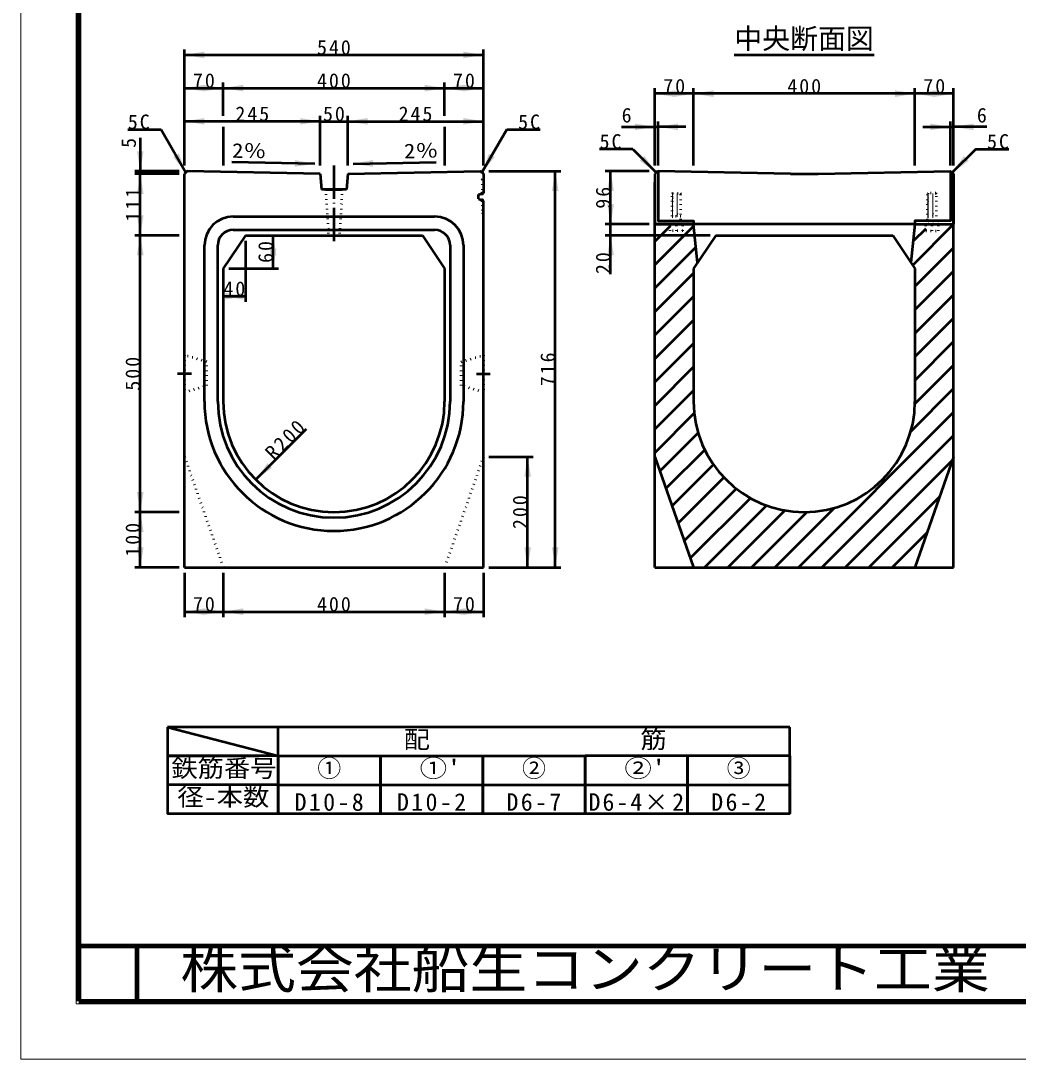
# Model space of a CAD drawing. Units: millimetres, scale not verified. Extents: x -2102 to 2102, y -1485 to 1485.
# Drawn here: x -2102 to -300, y -1485 to 391 of the extents above; entities that cross this region are included whole.
import ezdxf
from ezdxf.enums import TextEntityAlignment as Align

# ---------------------------------------------------------------- set-up
doc = ezdxf.new("R2010")
doc.units = ezdxf.units.MM
doc.header["$LTSCALE"] = 5
doc.header["$PDMODE"] = 32
doc.header["$PDSIZE"] = 2.5
doc.linetypes.add('DOTTED', pattern=[1.75, 0.25, -1.5])
doc.linetypes.add('LONG_DASHED_DOTTED', pattern=[15.25, 12, -1.5, 0.25, -1.5])
doc.layers.add('0-0_V-nasSTD', color=7, linetype='Continuous', lineweight=35)
doc.layers.add('0-1_0', color=7, linetype='Continuous', lineweight=50)
doc.styles.add('ＭＳ ゴシック', font='')
doc.styles.get('ＭＳ ゴシック').set_extended_font_data('MS Gothic')

msp = doc.modelspace()

# ---------------------------------------------------------------- linework, layer by layer
at = {"layer": '0-0_V-nasSTD', "lineweight": 100}
for p, q in [((-1997.5, 1380), (-1997.5, -1380)), ((-1892.5, -1280), (-1892.5, -1380)), ((-1997.5, -1380), (1997.5, -1380))]:
    msp.add_line(p, q, dxfattribs=at)
at = {"layer": '0-0_V-nasSTD', "lineweight": 50}
for p, q in [((-1736.5, 199.655), (-1736.5, 129.655)), ((-1336.5, 199.655), (-1336.5, 129.655)), ((-951.5, 119.655), (-956.5, 114.655)), ((-951.5, 119.655), (-950.5, 119.655)), ((-422.5, 119.655), (-421.5, 119.655)), ((-421.5, 119.655), (-416.5, 114.655)), ((-416.5, 23.655), (-416.5, 114.655)), ((-879.329, -45.59), (-886.5, 23.655)), ((-486.5, 23.655), (-493.671, -45.59)), ((-1837.5, -885), (-1637.5, -937)), ((-1452.5, -885), (-1637.5, -885)), ((-1267.5, -885), (-1452.5, -885)), ((-1082.5, -885), (-1267.5, -885)), ((-897.5, -885), (-1082.5, -885)), ((-712.5, -885), (-897.5, -885)), ((-712.5, -937), (-712.5, -885)), ((-1837.5, -937), (-1837.5, -989)), ((-1637.5, -937), (-1452.5, -937)), ((-1452.5, -937), (-1267.5, -937)), ((-1267.5, -937), (-1082.5, -937)), ((-712.5, -937), (-897.5, -937)), ((-712.5, -989), (-712.5, -937))]:
    msp.add_line(p, q, dxfattribs=at)
at = {"layer": '0-0_V-nasSTD', "linetype": 'DOTTED', "lineweight": 50}
for p, q in [((-924.5, 79.655), (-925.5, 78.655)), ((-925.5, 29.655), (-925.5, 78.655)), ((-925.5, 77.934), (-909.5, 77.375)), ((-925.5, 75.934), (-909.5, 75.375)), ((-924.5, 79.655), (-910.5, 79.655)), ((-910.5, 79.655), (-909.5, 78.655)), ((-909.5, 23.655), (-909.5, 78.655)), ((-462.5, 79.655), (-463.5, 78.655)), ((-463.5, 23.655), (-463.5, 78.655)), ((-463.5, 77.934), (-447.5, 77.375)), ((-463.5, 75.934), (-447.5, 75.375)), ((-448.5, 79.655), (-462.5, 79.655)), ((-448.5, 79.655), (-447.5, 78.655)), ((-447.5, 29.655), (-447.5, 78.655)), ((-925.5, 73.934), (-909.5, 73.375)), ((-925.5, 71.934), (-909.5, 71.375)), ((-925.5, 69.934), (-909.5, 69.375)), ((-925.5, 67.934), (-909.5, 67.375)), ((-925.5, 65.934), (-909.5, 65.375)), ((-925.5, 63.934), (-909.5, 63.375)), ((-925.5, 61.934), (-909.5, 61.375)), ((-925.5, 59.934), (-909.5, 59.375)), ((-925.5, 57.934), (-909.5, 57.375)), ((-463.5, 73.934), (-447.5, 73.375)), ((-463.5, 71.934), (-447.5, 71.375)), ((-463.5, 69.934), (-447.5, 69.375)), ((-463.5, 67.934), (-447.5, 67.375)), ((-463.5, 65.934), (-447.5, 65.375)), ((-463.5, 63.934), (-447.5, 63.375)), ((-463.5, 61.934), (-447.5, 61.375)), ((-463.5, 59.934), (-447.5, 59.375)), ((-463.5, 57.934), (-447.5, 57.375)), ((-925.5, 55.934), (-909.5, 55.375)), ((-925.5, 53.934), (-909.5, 53.375)), ((-925.5, 51.934), (-909.5, 51.375)), ((-925.5, 49.934), (-909.5, 49.375)), ((-925.5, 47.934), (-909.5, 47.375)), ((-925.5, 45.934), (-909.5, 45.375)), ((-925.5, 43.934), (-909.5, 43.375)), ((-925.5, 41.934), (-909.5, 41.375)), ((-925.5, 39.934), (-909.5, 39.375)), ((-925.5, 37.934), (-917.5, 37.655)), ((-909.5, 37.655), (-925.5, 37.655)), ((-463.5, 55.934), (-447.5, 55.375)), ((-463.5, 53.934), (-447.5, 53.375)), ((-463.5, 51.934), (-447.5, 51.375)), ((-463.5, 49.934), (-447.5, 49.375)), ((-463.5, 47.934), (-447.5, 47.375)), ((-463.5, 45.934), (-447.5, 45.375)), ((-463.5, 43.934), (-447.5, 43.375)), ((-463.5, 41.934), (-447.5, 41.375)), ((-463.5, 39.934), (-447.5, 39.375)), ((-463.5, 37.934), (-455.5, 37.655)), ((-463.5, 37.655), (-447.5, 37.655)), ((-925.5, 29.655), (-925.5, 23.655)), ((-917.5, 11.655), (-917.5, 23.655)), ((-909.5, 29.655), (-909.5, 23.655)), ((-906, 11.655), (-906, 23.655)), ((-467, 11.655), (-467, 23.655)), ((-463.5, 29.655), (-463.5, 23.655)), ((-455.5, 11.655), (-455.5, 23.655)), ((-447.5, 29.655), (-447.5, 23.655)), ((-906, 11.655), (-929, 11.655)), ((-467, 11.655), (-444, 11.655))]:
    msp.add_line(p, q, dxfattribs=at)
at = {"layer": '0-0_V-nasSTD', "lineweight": 18}
for points in [[(-2102.5, -1485), (-2102.5, 1485), (2102.5, 1485), (2102.5, -1485)], [(-2002.5, -1385), (-2002.5, 1385), (2002.5, 1385), (2002.5, -1385)]]:
    msp.add_lwpolyline(points, close=True, dxfattribs=at)
at = {"layer": '0-0_V-nasSTD', "linetype": 'DOTTED', "lineweight": 50}
for points in [[(-929, 11.655), (-929, 23.655), (-906, 23.655)], [(-444, 11.655), (-444, 23.655), (-467, 23.655)]]:
    msp.add_lwpolyline(points, dxfattribs=at)
at = {"layer": '0-0_V-nasSTD', "lineweight": 50}
for points in [[(-1837.5, -885), (-1837.5, -937), (-1672.5, -937)], [(-1637.5, -937), (-1637.5, -885), (-1837.5, -885)], [(-1637.5, -989), (-1637.5, -937), (-1837.5, -937)], [(-1637.5, -937), (-1637.5, -989), (-1452.5, -989), (-1452.5, -937), (-1452.5, -989), (-1267.5, -989), (-1267.5, -937), (-1267.5, -989), (-1082.5, -989), (-1082.5, -937), (-1082.5, -989)], [(-1082.5, -989), (-897.5, -989), (-897.5, -937), (-1082.5, -937)], [(-1082.5, -1041), (-897.5, -1041), (-897.5, -989), (-897.5, -937), (-897.5, -989), (-712.5, -989), (-712.5, -937)], [(-712.5, -1041), (-712.5, -989), (-712.5, -937), (-712.5, -989)], [(-1637.5, -989), (-1637.5, -1041), (-1452.5, -1041), (-1452.5, -989), (-1452.5, -1041), (-1267.5, -1041), (-1267.5, -989), (-1267.5, -1041), (-1082.5, -1041), (-1082.5, -989), (-1082.5, -1041)], [(-897.5, -1041), (-897.5, -989), (-897.5, -1041)], [(-897.5, -1041), (-712.5, -1041), (-712.5, -989)], [(-712.5, -1041), (-712.5, -989), (-712.5, -1041)]]:
    msp.add_lwpolyline(points, dxfattribs=at)
msp.add_lwpolyline([(-1837.5, -989), (-1837.5, -1041), (-1637.5, -1041), (-1637.5, -989)], close=True, dxfattribs=at)
at = {"layer": '0-0_V-nasSTD'}
for points in [[(-1806.5, 329.655), (-1770.5, 323.655), (-1770.5, 335.655)], [(-1302.5, 323.655), (-1302.5, 335.655), (-1266.5, 329.655)], [(-1806.5, 269.655), (-1770.5, 263.655), (-1770.5, 275.655)], [(-1772.5, 263.655), (-1772.5, 275.655), (-1736.5, 269.655)], [(-1736.5, 269.655), (-1700.5, 263.655), (-1700.5, 275.655)], [(-1372.5, 263.655), (-1372.5, 275.655), (-1336.5, 269.655)], [(-1336.5, 269.655), (-1300.5, 263.655), (-1300.5, 275.655)], [(-1302.5, 263.655), (-1302.5, 275.655), (-1266.5, 269.655)], [(-956.5, 259.655), (-920.5, 253.655), (-920.5, 265.655)], [(-922.5, 253.655), (-922.5, 265.655), (-886.5, 259.655)], [(-886.5, 259.655), (-850.5, 253.655), (-850.5, 265.655)], [(-522.5, 253.655), (-522.5, 265.655), (-486.5, 259.655)], [(-486.5, 259.655), (-450.5, 253.655), (-450.5, 265.655)], [(-452.5, 253.655), (-452.5, 265.655), (-416.5, 259.655)], [(-1806.5, 209.655), (-1770.5, 203.655), (-1770.5, 215.655)], [(-1597.5, 203.655), (-1597.5, 215.655), (-1561.5, 209.655)], [(-1511.5, 209.655), (-1475.5, 203.655), (-1475.5, 215.655)], [(-1302.5, 203.655), (-1302.5, 215.655), (-1266.5, 209.655)], [(-992.5, 193.655), (-992.5, 205.655), (-956.5, 199.655)], [(-950.5, 199.655), (-914.5, 193.655), (-914.5, 205.655)], [(-458.5, 193.655), (-458.5, 205.655), (-422.5, 199.655)], [(-416.5, 199.655), (-380.5, 193.655), (-380.5, 205.655)], [(-1892.5, 155.655), (-1886.5, 119.655), (-1880.5, 155.655)], [(-1827.196, 145.332), (-1816.804, 151.332), (-1804, 117.155)], [(-1269, 117.155), (-1256.196, 151.332), (-1245.804, 145.332)], [(-1607.231, 127.621), (-1606.981, 139.619), (-1571.114, 132.87)], [(-1501.886, 132.87), (-1466.019, 139.619), (-1465.769, 127.621)], [(-983.698, 138.368), (-975.213, 146.853), (-954, 117.155)], [(-419, 117.155), (-397.787, 146.853), (-389.302, 138.368)], [(-1892.5, 78.655), (-1886.5, 114.655), (-1880.5, 78.655)], [(-1142.5, 83.655), (-1136.5, 119.655), (-1130.5, 83.655)], [(-1042.5, 83.655), (-1036.5, 119.655), (-1030.5, 83.655)], [(-1042.5, 59.655), (-1036.5, 23.655), (-1030.5, 59.655)], [(-1892.5, 39.655), (-1886.5, 3.655), (-1880.5, 39.655)], [(-1892.5, -32.345), (-1886.5, 3.655), (-1880.5, -32.345)], [(-1652.5, -32.345), (-1646.5, 3.655), (-1640.5, -32.345)], [(-1042.5, -32.345), (-1036.5, 3.655), (-1030.5, -32.345)], [(-1652.5, -20.345), (-1646.5, -56.345), (-1640.5, -20.345)], [(-1736.5, -106.345), (-1700.5, -112.345), (-1700.5, -100.345)], [(-1732.5, -112.345), (-1732.5, -100.345), (-1696.5, -106.345)], [(-1677.921, -437.767), (-1656.708, -408.068), (-1648.223, -416.554)], [(-1192.5, -432.345), (-1186.5, -396.345), (-1180.5, -432.345)], [(-1892.5, -460.345), (-1886.5, -496.345), (-1880.5, -460.345)], [(-1892.5, -532.345), (-1886.5, -496.345), (-1880.5, -532.345)], [(-1892.5, -560.345), (-1886.5, -596.345), (-1880.5, -560.345)], [(-1192.5, -560.345), (-1186.5, -596.345), (-1180.5, -560.345)], [(-1142.5, -560.345), (-1136.5, -596.345), (-1130.5, -560.345)], [(-1806.5, -676.345), (-1770.5, -682.345), (-1770.5, -670.345)], [(-1772.5, -682.345), (-1772.5, -670.345), (-1736.5, -676.345)], [(-1736.5, -676.345), (-1700.5, -682.345), (-1700.5, -670.345)], [(-1372.5, -682.345), (-1372.5, -670.345), (-1336.5, -676.345)], [(-1336.5, -676.345), (-1300.5, -682.345), (-1300.5, -670.345)], [(-1302.5, -682.345), (-1302.5, -670.345), (-1266.5, -676.345)]]:
    msp.add_solid(points, dxfattribs=at)
at = {"layer": '0-1_0'}
for p, q in [((-1806.5, 129.655), (-1806.5, 339.655)), ((-1266.5, 129.655), (-1266.5, 339.655)), ((-1806.5, 329.655), (-1266.5, 329.655)), ((-812.903, 329.655), (-560.097, 329.655)), ((-1736.5, 219.655), (-1736.5, 279.655)), ((-1336.5, 219.655), (-1336.5, 279.655)), ((-956.5, 129.655), (-956.5, 269.655)), ((-886.5, 129.655), (-886.5, 269.655)), ((-486.5, 129.655), (-486.5, 269.655)), ((-416.5, 129.655), (-416.5, 269.655)), ((-1561.5, 209.655), (-1806.5, 209.655)), ((-1561.5, 129.655), (-1561.5, 219.655)), ((-1561.5, 209.655), (-1511.5, 209.655)), ((-1511.5, 129.655), (-1511.5, 219.655)), ((-1511.5, 209.655), (-1266.5, 209.655)), ((-950.5, 129.655), (-950.5, 209.655)), ((-422.5, 129.655), (-422.5, 209.655)), ((-1909, 195.097), (-1849, 195.097)), ((-1849, 195.097), (-1804, 117.155)), ((-1224, 195.097), (-1269, 117.155)), ((-1224, 195.097), (-1164, 195.097)), ((-1016.5, 199.655), (-956.5, 199.655)), ((-956.5, 199.655), (-950.5, 199.655)), ((-900.5, 199.655), (-950.5, 199.655)), ((-472.5, 199.655), (-422.5, 199.655)), ((-422.5, 199.655), (-416.5, 199.655)), ((-356.5, 199.655), (-416.5, 199.655)), ((-1886.5, 179.655), (-1886.5, 119.655)), ((-996.426, 159.581), (-1056.426, 159.581)), ((-996.426, 159.581), (-954, 117.155)), ((-376.574, 159.581), (-419, 117.155)), ((-376.574, 159.581), (-316.574, 159.581)), ((-1571.114, 132.87), (-1721.082, 135.994)), ((-1501.886, 132.87), (-1351.918, 135.994)), ((-1816.5, 119.655), (-1896.5, 119.655)), ((-1816.5, 114.655), (-1896.5, 114.655)), ((-1886.5, 114.655), (-1886.5, 119.655)), ((-1886.5, 3.655), (-1886.5, 114.655)), ((-1806.5, -596.345), (-1806.5, 114.655)), ((-1561.5, 114.655), (-1559, 86.655)), ((-1511.5, 114.655), (-1514, 86.655)), ((-1266.5, 114.655), (-1266.5, 79.67)), ((-1256.5, 119.655), (-1126.5, 119.655)), ((-1136.5, -596.345), (-1136.5, 119.655)), ((-966.5, 119.655), (-1046.5, 119.655)), ((-1036.5, 23.655), (-1036.5, 119.655)), ((-956.5, 114.655), (-956.5, 23.655)), ((-711.5, 114.655), (-950.5, 119.655)), ((-416.5, 114.155), (-416.5, 23.655)), ((-956.5, 23.655), (-956.5, 99.655)), ((-1514, 86.655), (-1559, 86.655)), ((-1551.5, 86.655), (-1521.5, 86.655)), ((-1275.5, 77.655), (-1266.5, 79.67)), ((-1275.5, 69.655), (-1275.5, 77.655)), ((-1275.5, 69.655), (-1266.5, 66.296)), ((-1266.5, -596.345), (-1266.5, 66.296)), ((-1718.5, 37.655), (-1354.5, 37.655)), ((-966.5, 23.655), (-1046.5, 23.655)), ((-1036.5, 3.655), (-1036.5, 23.655)), ((-956.5, -596.345), (-956.5, 23.655)), ((-956.5, 23.655), (-886.5, 23.655)), ((-886.193, 20.689), (-956.5, -49.618)), ((-929, 20.308), (-956.5, -7.192)), ((-486.5, 23.655), (-886.5, 23.655)), ((-490.515, -50.323), (-416.537, 23.655)), ((-486.5, 23.655), (-416.5, 23.655)), ((-416.5, -596.345), (-416.5, 23.655)), ((-1816.5, 3.655), (-1896.5, 3.655)), ((-1696.5, 3.655), (-1736.5, -56.345)), ((-1718.5, 13.655), (-1354.5, 13.655)), ((-1696.5, 3.655), (-1376.5, 3.655)), ((-1646.5, -56.345), (-1646.5, 3.655)), ((-1549, 3.655), (-1524, 3.655)), ((-1376.5, 3.655), (-1336.5, -56.345)), ((-856.5, 3.655), (-1046.5, 3.655)), ((-1036.5, -66.345), (-1036.5, 3.655)), ((-846.5, 3.655), (-886.5, -56.345)), ((-846.5, 3.655), (-526.5, 3.655)), ((-526.5, 3.655), (-486.5, -56.345)), ((-467, 15.618), (-489.681, -7.063)), ((-1770.5, -46.345), (-1770.5, -14.345)), ((-1746.5, -46.345), (-1746.5, -14.345)), ((-1696.5, -6.345), (-1696.5, -116.345)), ((-1326.5, -14.345), (-1326.5, -46.345)), ((-1302.5, -14.345), (-1302.5, -46.345)), ((-882.212, -17.756), (-956.5, -92.045)), ((-486.5, -88.735), (-416.5, -18.735)), ((-1770.5, -296.345), (-1770.5, -46.345)), ((-1746.5, -296.345), (-1746.5, -46.345)), ((-1326.5, -46.345), (-1326.5, -296.345)), ((-1302.5, -46.345), (-1302.5, -296.345)), ((-1736.5, -56.345), (-1736.5, -296.345)), ((-1726.5, -56.345), (-1636.5, -56.345)), ((-1336.5, -56.345), (-1336.5, -296.345)), ((-886.5, -64.471), (-956.5, -134.471)), ((-886.5, -56.345), (-886.5, -296.345)), ((-486.5, -56.345), (-486.5, -296.345)), ((-486.5, -131.161), (-416.5, -61.161)), ((-1736.5, -106.345), (-1696.5, -106.345)), ((-886.5, -106.897), (-956.5, -176.897)), ((-486.5, -173.588), (-416.5, -103.588)), ((-886.5, -149.324), (-956.5, -219.324)), ((-486.5, -216.014), (-416.5, -146.014)), ((-886.5, -191.75), (-956.5, -261.75)), ((-486.5, -258.441), (-416.5, -188.441)), ((-886.5, -234.177), (-956.5, -304.177)), ((-486.552, -300.919), (-416.5, -230.867)), ((-886.5, -276.603), (-956.5, -346.603)), ((-494.076, -350.869), (-416.5, -273.294)), ((-885.339, -317.868), (-956.5, -389.029)), ((-697.125, -596.345), (-416.5, -315.72)), ((-1677.921, -437.767), (-1585.997, -345.843)), ((-878.248, -353.203), (-947.397, -422.353)), ((-654.699, -596.345), (-416.5, -358.146)), ((-866.383, -383.765), (-936.398, -453.78)), ((-1256.5, -396.345), (-1176.5, -396.345)), ((-1186.5, -596.345), (-1186.5, -396.345)), ((-956.5, -396.345), (-886.5, -596.345)), ((-925.398, -485.207), (-850.709, -410.518)), ((-612.273, -596.345), (-418.776, -402.849)), ((-416.5, -396.345), (-486.5, -596.345)), ((-914.399, -516.634), (-831.675, -433.91)), ((-903.4, -548.061), (-809.438, -454.099)), ((-569.846, -596.345), (-441.621, -468.12)), ((-892.4, -579.488), (-783.924, -471.012)), ((-866.831, -596.345), (-754.805, -484.32)), ((-1816.5, -496.345), (-1896.5, -496.345)), ((-824.405, -596.345), (-721.346, -493.286)), ((-781.978, -596.345), (-681.926, -496.293)), ((-739.552, -596.345), (-631.976, -488.77)), ((-527.42, -596.345), (-464.466, -533.392)), ((-1816.5, -596.345), (-1896.5, -596.345)), ((-1806.5, -596.345), (-1266.5, -596.345)), ((-1256.5, -596.345), (-1126.5, -596.345)), ((-956.5, -596.345), (-416.5, -596.345)), ((-1806.5, -606.345), (-1806.5, -686.345)), ((-1736.5, -606.345), (-1736.5, -686.345)), ((-1336.5, -606.345), (-1336.5, -686.345)), ((-1266.5, -606.345), (-1266.5, -686.345)), ((-1806.5, -676.345), (-1736.5, -676.345)), ((-1736.5, -676.345), (-1336.5, -676.345)), ((-1336.5, -676.345), (-1266.5, -676.345))]:
    msp.add_line(p, q, dxfattribs=at)
at = {"layer": '0-1_0', "linetype": 'LONG_DASHED_DOTTED'}
for p, q in [((-1536.5, 129.655), (-1536.5, -11.345)), ((-1794, -246.345), (-1819, -246.345)), ((-1279, -246.345), (-1254, -246.345))]:
    msp.add_line(p, q, dxfattribs=at)
at = {"layer": '0-1_0', "linetype": 'DOTTED'}
for p, q in [((-1268.8, 104.655), (-1266.5, 106.955)), ((-1268.8, 104.655), (-1268.8, 79.155)), ((-1551.5, 86.655), (-1546.5, 3.655)), ((-1521.5, 86.655), (-1526.5, 3.655)), ((-1306.5, -224.845), (-1266.5, -212.845)), ((-1306.5, -267.845), (-1306.5, -224.845)), ((-1266.5, -212.845), (-1266.5, -279.845)), ((-1266.5, -279.845), (-1306.5, -267.845)), ((-1806.5, -396.345), (-1736.5, -596.345)), ((-1266.5, -396.345), (-1336.5, -596.345))]:
    msp.add_line(p, q, dxfattribs=at)
at = {"layer": '0-1_0', "lineweight": 100}
msp.add_line((-1997.5, -1280), (1997.5, -1280), dxfattribs=at)
at = {"layer": '0-1_0'}
for points in [[(-1806.5, 269.655), (-1736.5, 269.655), (-1336.5, 269.655), (-1266.5, 269.655)], [(-416.5, 259.655), (-486.5, 259.655), (-886.5, 259.655), (-956.5, 259.655)], [(-1561.5, 114.655), (-1801.5, 119.655), (-1806.5, 114.655)], [(-1511.5, 114.655), (-1271.5, 119.655), (-1266.5, 114.655)], [(-950.5, 119.655), (-950.5, 29.655), (-886.5, 29.655), (-886.5, 23.655), (-956.5, 23.655), (-956.5, 99.655)], [(-711.5, 114.655), (-661.5, 114.655), (-422.5, 119.655)], [(-422.5, 119.655), (-422.5, 29.655), (-486.5, 29.655), (-486.5, 23.655), (-416.5, 23.655)], [(-1886.5, -596.345), (-1886.5, -496.345), (-1886.5, 3.655)]]:
    msp.add_lwpolyline(points, dxfattribs=at)
at = {"layer": '0-1_0', "linetype": 'DOTTED'}
msp.add_lwpolyline([(-1268.8, 67.155), (-1268.8, 44.655), (-1266.5, 42.355)], dxfattribs=at)
msp.add_lwpolyline([(-1766.5, -224.845), (-1806.5, -212.845), (-1806.5, -279.845), (-1766.5, -267.845)], close=True, dxfattribs=at)
at = {"layer": '0-1_0'}
for centre, radius, start, end in [((-1718.5, -14.345), 52, 90, 180), ((-1354.5, -14.345), 52, 0, 90), ((-1718.5, -14.345), 28, 90, 180), ((-1354.5, -14.345), 28, 0, 90), ((-1536.5, -296.345), 234, 180, 270), ((-1536.5, -296.345), 210, 180, 270), ((-1536.5, -296.345), 200, 180, 270), ((-1536.5, -296.345), 200, 270, 0), ((-1536.5, -296.345), 210, 270, 0), ((-1536.5, -296.345), 234, 270, 0), ((-686.5, -296.345), 200, 180, 270), ((-686.5, -296.345), 200, 270, 0)]:
    msp.add_arc(centre, radius, start, end, dxfattribs=at)
for p in [(-1268.8, 79.155), (-1268.8, 67.155)]:
    msp.add_point(p, dxfattribs=at)

# ---------------------------------------------------------------- texts
at = {"layer": '0-0_V-nasSTD', "style": 'ＭＳ ゴシック'}
for s, height, p in [('中央断面図', 36.95, (-812.903, 329.655)), ('6', 26.39, (-1016.5, 199.655)), ('6', 26.39, (-374.5, 199.655)), ('①', 31.67, (-1566.6, -984.6)), ('②', 31.67, (-1196.6, -984.6)), ('③', 31.67, (-826.6, -984.6))]:
    msp.add_text(s, height=height, dxfattribs=at).set_placement(p, align=Align.BOTTOM_LEFT)
msp.add_text('5', height=26.39, rotation=90, dxfattribs=at).set_placement((-1886.5, 161.655), align=Align.BOTTOM_LEFT)
at = {"layer": '0-0_V-nasSTD', "style": 'ＭＳ ゴシック', "width": 1.15}
for rotation, p in [(358.807, (-1721.082, 135.994)), (1.193, (-1409.506, 134.795))]:
    msp.add_text('2％', height=26.39, rotation=rotation, dxfattribs=at).set_placement(p, align=Align.BOTTOM_LEFT)
at = {"layer": '0-0_V-nasSTD', "style": 'ＭＳ ゴシック'}
for s, height, width, p in [('配\u3000\u3000\u3000\u3000\u3000\u3000\u3000\u3000筋', 31.67, 1.1, (-1410.443, -932.6)), ('鉄筋番号', 31.67, 1.1, (-1830.38, -984.6)), ("①'", 31.67, 1.15, (-1381.6, -984.6)), ("②'", 31.67, 1.15, (-1011.6, -984.6)), ('径-本数', 31.67, 1.1, (-1819.58, -1036.6)), ('株式会社船生コンクリート工業', 69.65, 1.1, (-1814.221, -1377.45))]:
    msp.add_text(s, height=height, dxfattribs=dict(at, width=width)).set_placement(p, align=Align.BOTTOM_LEFT)
at = {"layer": '0-0_V-nasSTD', "attachment_point": 7, "style": 'ＭＳ ゴシック'}
for s, insert, char_height in [('\\T1.2;540', (-1567.1, 329.655), 26.39), ('\\T1.2;70', (-1791.3, 269.655), 26.39), ('\\T1.2;400', (-1567.1, 269.655), 26.39), ('\\T1.2;70', (-1321.3, 269.655), 26.39), ('\\T1.2;70', (-941.3, 259.655), 26.39), ('\\T1.2;400', (-717.1, 259.655), 26.39), ('\\T1.2;70', (-471.3, 259.655), 26.39), ('\\T1.2;245', (-1714.6, 209.655), 26.39), ('\\T1.2;50', (-1556.3, 209.655), 26.39), ('\\T1.2;245', (-1419.6, 209.655), 26.39), ('\\T1.2;5C', (-1909, 195.097), 26.39), ('\\T1.2;5C', (-1203.6, 195.097), 26.39), ('\\T1.2;5C', (-1056.426, 159.581), 26.39), ('\\T1.2;5C', (-356.174, 159.581), 26.39), ('\\T1.2;40', (-1736.3, -106.345), 26.39), ('\\T1.2;70', (-1791.3, -676.345), 26.39), ('\\T1.2;400', (-1567.1, -676.345), 26.39), ('\\T1.2;70', (-1321.3, -676.345), 26.39), ('\\T1.2;D10-8', (-1607.64, -1036.6), 31.67), ('\\T1.2;D10-2', (-1422.64, -1036.6), 31.67), ('\\T1.2;D6-7', (-1224.68, -1036.6), 31.67), ('\\T1.17;D6-4×2', (-1076.4, -1036.6), 31.67), ('\\T1.2;D6-2', (-854.68, -1036.6), 31.67)]:
    msp.add_mtext(s, dxfattribs=dict(at, insert=insert, char_height=char_height))
at = {"layer": '0-0_V-nasSTD', "char_height": 26.39, "attachment_point": 7, "style": 'ＭＳ ゴシック'}
for s, insert, rotation in [('\\T1.2;111', (-1886.5, 28.555), 90), ('\\T1.2;96', (-1036.5, 51.855), 90), ('\\T1.2;60', (-1646.5, -46.145), 90), ('\\T1.2;20', (-1036.5, -66.345), 90), ('\\T1.2;500', (-1886.5, -276.945), 90), ('\\T1.2;716', (-1136.5, -268.945), 90), ('\\T1.2;R200', (-1644.546, -404.391), 45), ('\\T1.2;200', (-1186.5, -526.945), 90), ('\\T1.2;100', (-1886.5, -576.945), 90)]:
    msp.add_mtext(s, dxfattribs=dict(at, insert=insert, rotation=rotation))

doc.saveas('drawing.dxf')
